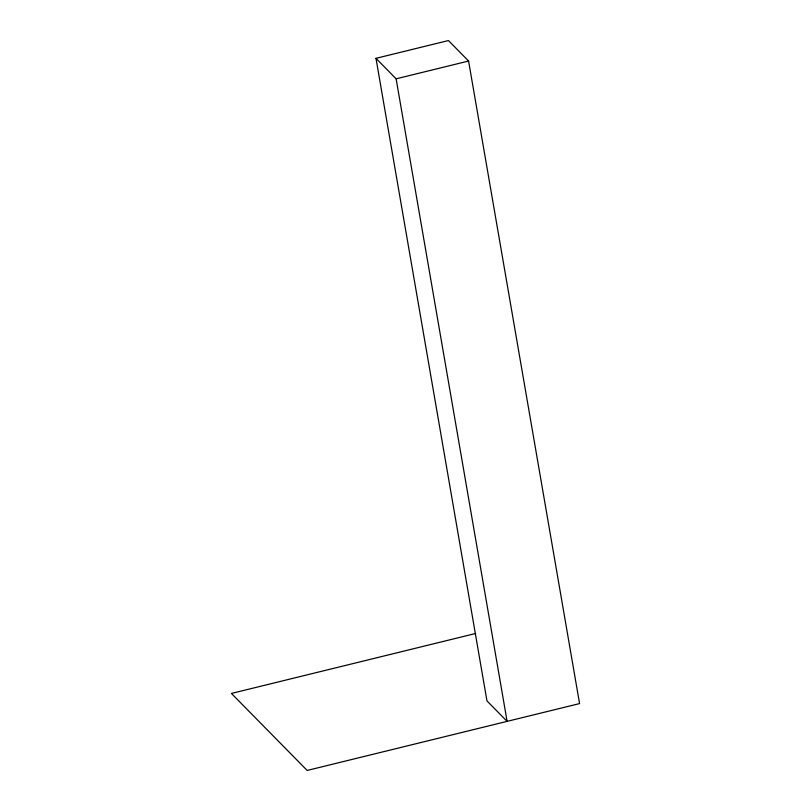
<?xml version="1.0" encoding="UTF-8"?>
<svg xmlns="http://www.w3.org/2000/svg" width="811" height="811" viewBox="0 0 811 811"><rect width="100%" height="100%" fill="white"/><g stroke="black" fill="none" stroke-linecap="round" stroke-linejoin="round"><path stroke-width="1.22" d="M375.98 58.331L396.123 78.819L507.108 721.374L486.965 700.886L375.98 58.331L448.442 40.55L468.586 61.038L579.571 703.583L307.166 770.45L231.429 693.435L475.611 633.492M396.123 78.819L468.586 61.038"/></g></svg>
